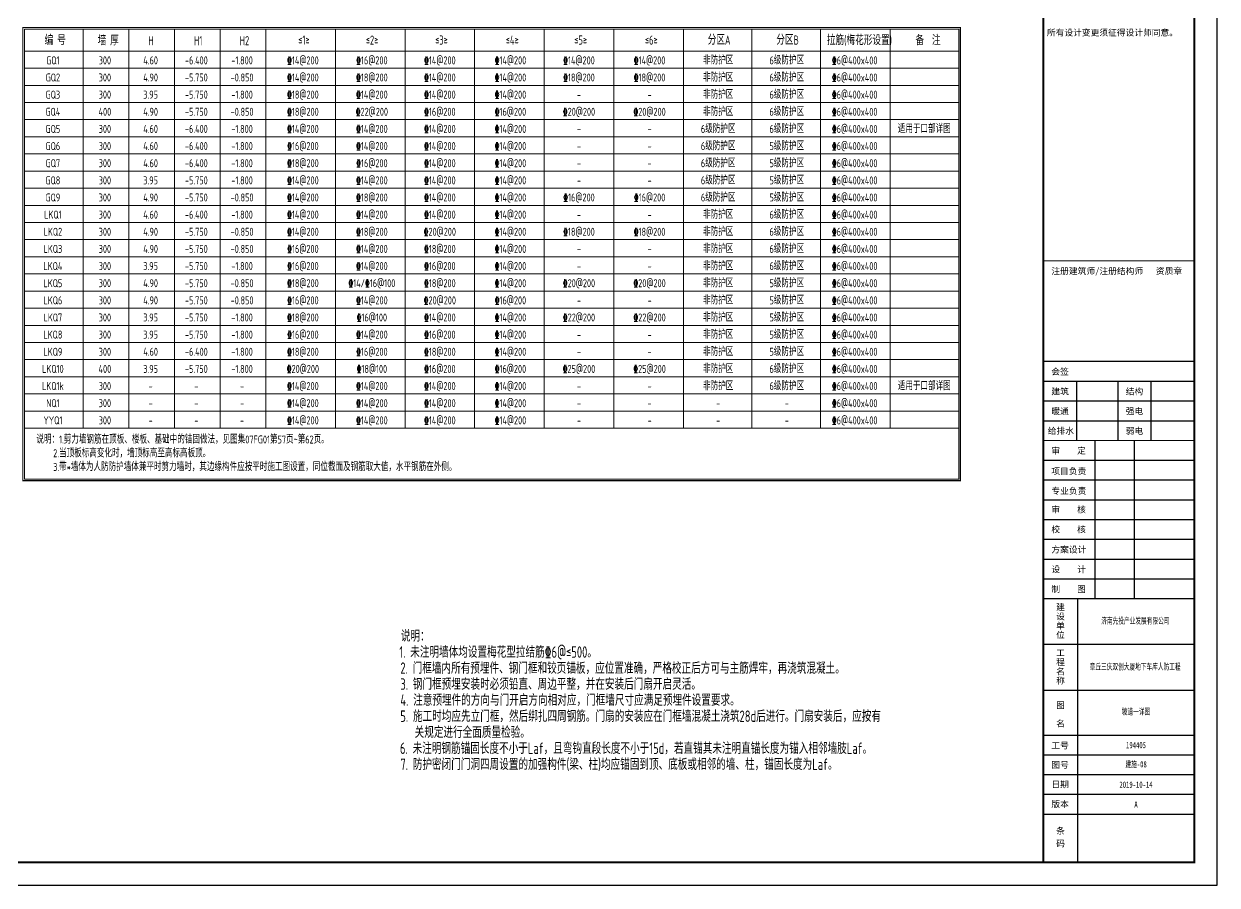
# Model space of a CAD drawing. Extents: x -502255 to 1362592, y -400300 to 332622.
# Drawn here: x 408788 to 434882, y -96005 to -77164 of the extents above; entities that cross this region are included whole.
import ezdxf
from ezdxf.enums import TextEntityAlignment as Align

# ---------------------------------------------------------------- set-up
doc = ezdxf.new("R2010")
doc.units = 0
doc.header["$LTSCALE"] = 1000
doc.header["$MEASUREMENT"] = 0
for name, color, linetype in [('ECA_TK', 7, 'Continuous'), ('TEXT', 53, 'Continuous'), ('tk', 7, 'Continuous')]:
    doc.layers.add(name, color=color, linetype=linetype)
doc.layers.add('表格边线', color=105, linetype='Continuous', lineweight=18)
doc.styles.add('SUNTXT', font='', dxfattribs={"height": 2.5})
doc.styles.add('TSSD_Label', font='tssdeng2.shx', dxfattribs={"width": 0.7, "bigfont": 'tssdchn.shx'})
doc.styles.add('TSSD_Rein', font='tssdeng2.shx', dxfattribs={"width": 0.7, "bigfont": 'hztxt.shx'})
doc.styles.add('黑体', font='simhei.ttf', dxfattribs={"width": 0.65})
doc.styles.get('SUNTXT').set_extended_font_data('SimSun')

# ---------------------------------------------------------------- blocks, each defined once
blk = doc.blocks.new('10B_A1')
blk.add_line((765, 184), (765, 584))
blk.add_line((765, 184), (765, 584))
blk.add_line((765, 184), (765, 584))
at = {"layer": 'ECA_TK'}
for p, q in [((765, 220.51), (831, 220.51)), ((779.58, 194.56), (779.58, 220.51)), ((797.5, 220.51), (797.5, 194.56)), ((812.08, 194.56), (812.08, 220.51)), ((765, 211.86), (831, 211.86)), ((765, 203.21), (831, 203.21)), ((787.68, 125.36), (787.68, 194.56)), ((804.77, 194.56), (804.77, 125.36)), ((765, 185.91), (831, 185.91)), ((765, 177.26), (831, 177.26)), ((765, 168.61), (831, 168.61)), ((765, 159.96), (831, 159.96)), ((765, 151.31), (831, 151.31)), ((765, 142.66), (831, 142.66)), ((765, 134.01), (831, 134.01)), ((765, 125.36), (831, 125.36)), ((780.03, 10), (780.03, 125.36)), ((765, 105.36), (831, 105.36)), ((765, 85.36), (831, 85.36)), ((831, 56.92), (765, 56.92)), ((831, 48.27), (765, 48.27)), ((831, 39.62), (765, 39.62)), ((831, 30.97), (765, 30.97))]:
    blk.add_line(p, q, dxfattribs=at)
blk.add_lwpolyline([(0, 0), (841, 0), (841, 594), (0, 594)], close=True, dxfattribs=at)
at = {"layer": 'ECA_TK', "const_width": 0.8}
blk.add_lwpolyline([(831, 10), (831, 584), (18, 584), (18, 10)], close=True, dxfattribs=at)
at = {"layer": 'ECA_TK'}
for points, const_width in [([(765, 10), (765, 584)], 0.8), ([(765, 273.16), (831, 273.16)], 0.5), ([(765, 229.16), (831, 229.16)], 0.5), ([(765, 194.56), (831, 194.56)], 0.5), ([(831, 65.57), (765, 65.57)], 0.5)]:
    blk.add_lwpolyline(points, dxfattribs=dict(at, const_width=const_width))
at = {"layer": 'ECA_TK', "style": 'SUNTXT'}
blk.add_text('所有设计变更须征得设计师同意。', height=2.73, dxfattribs=at).set_placement((766.54, 371.62))
at = {"layer": 'ECA_TK', "linetype": 'Continuous', "style": 'SUNTXT'}
for s, height, p in [('注册建筑师/注册结构师   资质章', 2.7342, (768.5, 267.3)), ('会签', 2.734, (768.5, 223.3)), ('建筑', 2.734, (768.5, 214.65)), ('结构', 2.734, (801, 214.65)), ('暖通', 2.734, (768.5, 206)), ('强电', 2.734, (801, 206)), ('给排水', 2.734, (766.9, 197.35)), ('弱电', 2.734, (801, 197.35)), ('审    定', 2.734, (768.5, 188.7)), ('项目负责', 2.734, (768.5, 179.74)), ('专业负责', 2.734, (768.5, 171.09)), ('审    核', 2.734, (768.5, 162.93)), ('校    核', 2.734, (768.5, 154.28)), ('方案设计', 2.734, (768.5, 145.45)), ('设    计', 2.734, (768.5, 136.8)), ('制    图', 2.734, (768.5, 128.15)), ('建', 2.73, (770.59, 120.26)), ('设', 2.73, (770.59, 116.2)), ('单', 2.73, (770.59, 112.14)), ('位', 2.73, (770.59, 108.08)), ('程', 2.73, (770.59, 96.2)), ('工', 2.73, (770.59, 100.26)), ('名', 2.73, (770.59, 92.14)), ('称', 2.73, (770.59, 88.08)), ('图', 2.73, (770.59, 77.33)), ('名', 2.73, (770.59, 69.33)), ('工号', 2.734, (768.5, 59.71)), ('图号', 2.734, (768.5, 51.23)), ('日期', 2.734, (768.5, 42.72)), ('版本', 2.734, (768.5, 34.07)), ('条', 2.73, (770.59, 22.4)), ('码', 2.73, (770.59, 16.85))]:
    blk.add_text(s, height=height, dxfattribs=at).set_placement(p)

msp = doc.modelspace()

# ---------------------------------------------------------------- linework, layer by layer
at = {"layer": '表格边线'}
for p, q in [((408801.4, -77280.5), (408801.4, -87121.4)), ((408801.4, -77280.5), (419353.3, -77280.5)), ((408801.4, -77280.5), (429231.5, -77280.5)), ((410081.9, -77280.5), (410081.9, -86009.3)), ((411081.9, -77280.5), (411081.9, -86009.3)), ((412081.9, -77280.5), (412081.9, -86009.3)), ((413081.9, -77280.5), (413081.9, -86009.3)), ((414081.9, -77280.5), (414081.9, -86009.3)), ((415603.3, -77280.5), (415603.3, -86009.3)), ((417124.7, -77280.5), (417124.7, -86009.3)), ((418646, -77280.5), (418646, -86009.3)), ((420167.4, -77280.5), (420167.4, -86009.3)), ((421688.8, -77280.5), (421688.8, -86009.3)), ((423210.1, -77280.5), (423210.1, -86009.3)), ((424710.1, -77280.5), (424710.1, -86009.3)), ((426210.1, -77280.5), (426210.1, -86009.3)), ((427731.5, -77280.5), (427731.5, -86009.3)), ((429231.5, -77280.5), (429231.5, -87121.4)), ((429231.5, -77280.5), (429231.5, -87121.4)), ((408801.4, -77759.3), (419353.3, -77759.3)), ((408801.4, -77759.3), (429231.5, -77759.3)), ((408801.4, -77759.3), (419353.3, -77759.3)), ((408801.4, -77759.3), (419353.3, -77759.3)), ((408801.4, -77759.3), (429231.5, -77759.3)), ((408801.4, -77759.3), (429231.5, -77759.3)), ((408801.4, -77759.3), (429231.5, -77759.3)), ((408801.4, -77759.3), (429231.5, -77759.3)), ((408801.4, -78134.3), (429231.5, -78134.3)), ((408801.4, -78509.3), (429231.5, -78509.3)), ((408801.4, -78884.3), (429231.5, -78884.3)), ((408801.4, -79259.3), (429231.5, -79259.3)), ((408801.4, -79634.3), (429231.5, -79634.3)), ((408801.4, -80009.3), (429231.5, -80009.3)), ((408801.4, -80384.3), (429231.5, -80384.3)), ((408801.4, -80759.3), (429231.5, -80759.3)), ((408801.4, -81134.3), (429231.5, -81134.3)), ((408801.4, -81509.3), (429231.5, -81509.3)), ((408801.4, -81884.3), (429231.5, -81884.3)), ((408801.4, -82259.3), (429231.5, -82259.3)), ((408801.4, -82634.3), (429231.5, -82634.3)), ((408801.4, -83009.3), (429231.5, -83009.3)), ((408801.4, -83384.3), (429231.5, -83384.3)), ((408801.4, -83759.3), (429231.5, -83759.3)), ((408801.4, -84134.3), (429231.5, -84134.3)), ((408801.4, -84509.3), (429231.5, -84509.3)), ((408801.4, -84884.3), (429231.5, -84884.3)), ((408801.4, -85259.3), (429231.5, -85259.3)), ((408801.4, -85634.3), (429231.5, -85634.3)), ((408801.4, -86009.3), (429231.5, -86009.3)), ((408801.4, -86009.3), (429231.5, -86009.3)), ((408801.4, -87121.4), (429231.5, -87121.4)), ((408801.4, -87121.4), (429231.5, -87121.4)), ((408801.4, -87121.4), (429231.5, -87121.4)), ((408801.4, -87121.4), (429231.5, -87121.4)), ((408801.4, -87121.4), (429231.5, -87121.4))]:
    msp.add_line(p, q, dxfattribs=at)
at = {"layer": '表格边线', "const_width": 23.3}
msp.add_lwpolyline([(429266.5, -77245.5), (408766.4, -77245.5), (408766.4, -87156.4), (429266.5, -87156.4)], close=True, dxfattribs=at)

# ---------------------------------------------------------------- block references
at = {"layer": 'tk', "xscale": 50, "yscale": 50, "zscale": 50}
msp.add_blockref('10B_A1', (392831.9, -96005.4), dxfattribs=at)

# ---------------------------------------------------------------- texts
at = {"layer": 'TEXT', "color": 4, "style": 'TSSD_Rein', "width": 0.7}
for s, height, p in [('编 号', 200, (409242.3, -77626.3)), ('墙 厚', 200, (410401.8, -77632.6)), ('H', 200, (411509, -77632.6)), ('H1', 200, (412509, -77632.6)), ('H2', 200, (413509, -77632.6)), ('\x921\x93', 200, (414788, -77618.6)), ('\x922\x93', 200, (416265.8, -77618.6)), ('\x923\x93', 200, (417782.5, -77618.6)), ('\x924\x93', 200, (419326.3, -77618.6)), ('\x925\x93', 200, (420825.3, -77618.6)), ('\x926\x93', 200, (422369, -77618.6)), ('分区A', 200, (423741.9, -77618.6)), ('分区B', 200, (425241.9, -77618.6)), ('拉筋(梅花形设置)', 200, (426347.9, -77626.3)), ('备  注', 200, (428284.8, -77627.9)), ('说明：1.剪力墙钢筋在顶板、楼板、基础中的锚固做法，见图集07FG01第57页~第62页。', 175, (409061.6, -86344.3)), ('2.当顶板标高变化时，墙顶标高至高标高板顶。', 175, (409430.2, -86644.3)), ('3.带*墙体为人防防护墙体兼平时剪力墙时，其边缘构件应按平时施工图设置，同位截面及钢筋取大值，水平钢筋在外侧。', 175, (409430.2, -86944.3))]:
    msp.add_text(s, height=height, dxfattribs=at).set_placement(p)
for s, p in [('GQ1', (409423.2, -77962.4)), ('300', (410560.2, -77962.4)), ('\x846@400x400', (426956.3, -77962.9)), ('GQ2', (409423.2, -78337.4)), ('300', (410560.2, -78337.4)), ('\x846@400x400', (426956.3, -78337.9)), ('\x846@400x400', (426956.3, -78712.9)), ('\x846@400x400', (426956.3, -79087.9)), ('GQ5', (409423.2, -79462.4)), ('300', (410560.2, -79462.4)), ('\x846@400x400', (426956.3, -79462.9)), ('适用于口部详图', (428477.7, -79462.9)), ('GQ6', (409423.2, -79837.4)), ('300', (410560.2, -79837.4)), ('\x846@400x400', (426956.3, -79837.9)), ('\x846@400x400', (426956.3, -80212.9)), ('GQ7', (409423.2, -80212.4)), ('300', (410560.2, -80212.4)), ('GQ8', (409423.2, -80587.4)), ('300', (410560.2, -80587.4)), ('\x846@400x400', (426956.3, -80587.9)), ('GQ9', (409423.2, -80962.4)), ('300', (410560.2, -80962.4)), ('\x846@400x400', (426956.3, -80962.9)), ('300', (410560.2, -81337.4)), ('\x846@400x400', (426956.3, -81337.9)), ('300', (410560.2, -81712.4)), ('\x846@400x400', (426956.3, -81712.9)), ('300', (410560.2, -82087.4)), ('\x846@400x400', (426956.3, -82087.9)), ('300', (410560.2, -82462.4)), ('\x846@400x400', (426956.3, -82462.9)), ('LKQ5', (409423.2, -82837.4)), ('300', (410560.2, -82837.4)), ('\x846@400x400', (426956.3, -82837.9)), ('LKQ6', (409423.2, -83212.4)), ('300', (410560.2, -83212.4)), ('\x846@400x400', (426956.3, -83212.9)), ('\x846@400x400', (426956.3, -83587.9)), ('LKQ7', (409423.2, -83587.4)), ('300', (410560.2, -83587.4)), ('LKQ8', (409423.2, -83962.4)), ('300', (410560.2, -83962.4)), ('\x846@400x400', (426956.3, -83962.9)), ('LKQ9', (409423.2, -84337.4)), ('300', (410560.2, -84337.4)), ('\x846@400x400', (426956.3, -84337.9)), ('LKQ10', (409423.2, -84712.4)), ('400', (410560.2, -84712.4)), ('\x846@400x400', (426956.3, -84712.9)), ('LKQ1k', (409423.2, -85087.4)), ('300', (410560.2, -85087.4)), ('\x846@400x400', (426956.3, -85087.9)), ('适用于口部详图', (428477.7, -85087.9)), ('NQ1', (409423.2, -85462.4)), ('300', (410560.2, -85462.4)), ('\x846@400x400', (426956.3, -85462.9)), ('YYQ1', (409423.2, -85837.4)), ('300', (410560.2, -85837.4)), ('\x846@400x400', (426956.3, -85837.9))]:
    msp.add_text(s, height=175, dxfattribs=at).set_placement(p, align=Align.MIDDLE_CENTER)
at = {"layer": 'TEXT', "color": 3, "style": 'TSSD_Rein', "width": 0.7}
for s, p in [('4.60', (411560.2, -77962.4)), ('-6.400', (412560.2, -77962.4)), ('-1.800', (413560.2, -77962.4)), ('4.90', (411560.2, -78337.4)), ('-5.750', (412560.2, -78337.4)), ('-0.850', (413560.2, -78337.4)), ('3.95', (411560.2, -78712.4)), ('-5.750', (412560.2, -78712.4)), ('-1.800', (413560.2, -78712.4)), ('4.90', (411560.2, -79087.4)), ('-5.750', (412560.2, -79087.4)), ('-0.850', (413560.2, -79087.4)), ('4.60', (411560.2, -79462.4)), ('-6.400', (412560.2, -79462.4)), ('-1.800', (413560.2, -79462.4)), ('4.60', (411560.2, -79837.4)), ('-6.400', (412560.2, -79837.4)), ('-1.800', (413560.2, -79837.4)), ('4.60', (411560.2, -80212.4)), ('-6.400', (412560.2, -80212.4)), ('-1.800', (413560.2, -80212.4)), ('3.95', (411560.2, -80587.4)), ('-5.750', (412560.2, -80587.4)), ('-1.800', (413560.2, -80587.4)), ('4.90', (411560.2, -80962.4)), ('-5.750', (412560.2, -80962.4)), ('-0.850', (413560.2, -80962.4)), ('LKQ1', (409423.2, -81337.4)), ('4.60', (411560.2, -81337.4)), ('-6.400', (412560.2, -81337.4)), ('-1.800', (413560.2, -81337.4)), ('LKQ2', (409423.2, -81712.4)), ('4.90', (411560.2, -81712.4)), ('-5.750', (412560.2, -81712.4)), ('-0.850', (413560.2, -81712.4)), ('LKQ3', (409423.2, -82087.4)), ('4.90', (411560.2, -82087.4)), ('-5.750', (412560.2, -82087.4)), ('-0.850', (413560.2, -82087.4)), ('LKQ4', (409423.2, -82462.4)), ('3.95', (411560.2, -82462.4)), ('-5.750', (412560.2, -82462.4)), ('-1.800', (413560.2, -82462.4)), ('4.90', (411560.2, -82837.4)), ('-5.750', (412560.2, -82837.4)), ('-0.850', (413560.2, -82837.4)), ('4.90', (411560.2, -83212.4)), ('-5.750', (412560.2, -83212.4)), ('-0.850', (413560.2, -83212.4)), ('3.95', (411560.2, -83587.4)), ('-5.750', (412560.2, -83587.4)), ('-1.800', (413560.2, -83587.4)), ('3.95', (411560.2, -83962.4)), ('-5.750', (412560.2, -83962.4)), ('-1.800', (413560.2, -83962.4)), ('4.60', (411560.2, -84337.4)), ('-6.400', (412560.2, -84337.4)), ('-1.800', (413560.2, -84337.4)), ('3.95', (411560.2, -84712.4)), ('-5.750', (412560.2, -84712.4)), ('-1.800', (413560.2, -84712.4)), ('-', (411560.2, -85087.4)), ('-', (412560.2, -85087.4)), ('-', (413560.2, -85087.4)), ('-', (411560.2, -85462.4)), ('-', (412560.2, -85462.4)), ('-', (413560.2, -85462.4)), ('-', (411560.2, -85837.4)), ('-', (412560.2, -85837.4)), ('-', (413560.2, -85837.4))]:
    msp.add_text(s, height=175, dxfattribs=at).set_placement(p, align=Align.MIDDLE_CENTER)
at = {"layer": 'TEXT', "color": 4, "style": 'TSSD_Rein', "width": 0.7}
for s, p in [('\x8414@200', (414890.3, -78049.9)), ('\x8416@200', (416398.6, -78049.9)), ('\x8414@200', (417884.9, -78049.9)), ('\x8414@200', (419428.6, -78049.9)), ('\x8414@200', (420927.6, -78049.9)), ('\x8414@200', (422471.3, -78049.9)), ('非防护区', (423971.3, -78049.9)), ('6级防护区', (425471.3, -78049.9)), ('\x8414@200', (414890.3, -78424.9)), ('\x8418@200', (416398.6, -78424.9)), ('\x8414@200', (417884.9, -78424.9)), ('\x8414@200', (419428.6, -78424.9)), ('\x8418@200', (420927.6, -78424.9)), ('\x8418@200', (422471.3, -78424.9)), ('非防护区', (423971.3, -78424.9)), ('6级防护区', (425471.3, -78424.9)), ('-', (420927.6, -78799.9)), ('-', (422471.3, -78799.9)), ('非防护区', (423971.3, -78799.9)), ('6级防护区', (425471.3, -78799.9)), ('\x8420@200', (420927.6, -79174.9)), ('\x8420@200', (422471.3, -79174.9)), ('非防护区', (423971.3, -79174.9)), ('6级防护区', (425471.3, -79174.9)), ('\x8414@200', (414890.3, -79549.9)), ('\x8414@200', (416398.6, -79549.9)), ('\x8414@200', (417884.9, -79549.9)), ('\x8414@200', (419428.6, -79549.9)), ('-', (420927.6, -79549.9)), ('-', (422471.3, -79549.9)), ('6级防护区', (423971.3, -79549.9)), ('6级防护区', (425471.3, -79549.9)), ('\x8416@200', (414890.3, -79924.9)), ('\x8414@200', (416398.6, -79924.9)), ('\x8414@200', (417884.9, -79924.9)), ('\x8414@200', (419428.6, -79924.9)), ('6级防护区', (423971.3, -79924.9)), ('5级防护区', (425471.3, -79924.9)), ('\x8418@200', (414890.3, -80299.9)), ('\x8416@200', (416398.6, -80299.9)), ('\x8414@200', (417884.9, -80299.9)), ('\x8414@200', (419428.6, -80299.9)), ('-', (420927.6, -79924.9)), ('-', (422471.3, -79924.9)), ('6级防护区', (423971.3, -80299.9)), ('5级防护区', (425471.3, -80299.9)), ('-', (420927.6, -80299.9)), ('-', (422471.3, -80299.9)), ('\x8414@200', (414890.3, -80674.9)), ('\x8414@200', (416398.6, -80674.9)), ('\x8414@200', (417884.9, -80674.9)), ('\x8414@200', (419428.6, -80674.9)), ('-', (420927.6, -80674.9)), ('-', (422471.3, -80674.9)), ('6级防护区', (423971.3, -80674.9)), ('5级防护区', (425471.3, -80674.9)), ('\x8414@200', (414890.3, -81049.9)), ('\x8418@200', (416398.6, -81049.9)), ('\x8414@200', (417884.9, -81049.9)), ('\x8414@200', (419428.6, -81049.9)), ('\x8416@200', (420927.6, -81049.9)), ('\x8416@200', (422471.3, -81049.9)), ('6级防护区', (423971.3, -81049.9)), ('5级防护区', (425471.3, -81049.9)), ('\x8414@200', (414890.3, -81424.9)), ('\x8414@200', (416398.6, -81424.9)), ('\x8414@200', (417884.9, -81424.9)), ('\x8414@200', (419428.6, -81424.9)), ('-', (420927.6, -81424.9)), ('-', (422471.3, -81424.9)), ('非防护区', (423971.3, -81424.9)), ('6级防护区', (425471.3, -81424.9)), ('\x8414@200', (414890.3, -81799.9)), ('\x8418@200', (416398.6, -81799.9)), ('\x8420@200', (417884.9, -81799.9)), ('\x8414@200', (419428.6, -81799.9)), ('\x8418@200', (420927.6, -81799.9)), ('\x8418@200', (422471.3, -81799.9)), ('非防护区', (423971.3, -81799.9)), ('6级防护区', (425471.3, -81799.9)), ('\x8416@200', (414890.3, -82174.9)), ('\x8414@200', (416398.6, -82174.9)), ('\x8418@200', (417884.9, -82174.9)), ('\x8414@200', (419428.6, -82174.9)), ('-', (420927.6, -82174.9)), ('-', (422471.3, -82174.9)), ('非防护区', (423971.3, -82174.9)), ('6级防护区', (425471.3, -82174.9)), ('\x8416@200', (414890.3, -82549.9)), ('\x8414@200', (416398.6, -82549.9)), ('\x8416@200', (417884.9, -82549.9)), ('\x8414@200', (419428.6, -82549.9)), ('非防护区', (423971.3, -82549.9)), ('6级防护区', (425471.3, -82549.9)), ('-', (420927.6, -82549.9)), ('-', (422471.3, -82549.9)), ('\x8418@200', (414890.3, -82924.9)), ('\x8414/\x8416@100', (416398.6, -82924.9)), ('\x8418@200', (417884.9, -82924.9)), ('\x8414@200', (419428.6, -82924.9)), ('\x8420@200', (420927.6, -82924.9)), ('\x8420@200', (422471.3, -82924.9)), ('非防护区', (423971.3, -82924.9)), ('5级防护区', (425471.3, -82924.9)), ('\x8416@200', (414890.3, -83299.9)), ('\x8414@200', (416398.6, -83299.9)), ('\x8420@200', (417884.9, -83299.9)), ('\x8416@200', (419428.6, -83299.9)), ('-', (420927.6, -83299.9)), ('-', (422471.3, -83299.9)), ('非防护区', (423971.3, -83299.9)), ('5级防护区', (425471.3, -83299.9)), ('\x8418@200', (414890.3, -83674.9)), ('\x8416@100', (416398.6, -83674.9)), ('\x8414@200', (417884.9, -83674.9)), ('\x8414@200', (419428.6, -83674.9)), ('\x8422@200', (420927.6, -83674.9)), ('\x8422@200', (422471.3, -83674.9)), ('非防护区', (423971.3, -83674.9)), ('5级防护区', (425471.3, -83674.9)), ('\x8416@200', (414890.3, -84049.9)), ('\x8414@200', (416398.6, -84049.9)), ('\x8416@200', (417884.9, -84049.9)), ('\x8414@200', (419428.6, -84049.9)), ('-', (420927.6, -84049.9)), ('-', (422471.3, -84049.9)), ('非防护区', (423971.3, -84049.9)), ('5级防护区', (425471.3, -84049.9)), ('\x8418@200', (414890.3, -84424.9)), ('\x8416@200', (416398.6, -84424.9)), ('\x8418@200', (417884.9, -84424.9)), ('\x8414@200', (419428.6, -84424.9)), ('非防护区', (423971.3, -84424.9)), ('5级防护区', (425471.3, -84424.9)), ('-', (420927.6, -84424.9)), ('-', (422471.3, -84424.9)), ('\x8420@200', (414890.3, -84799.9)), ('\x8418@100', (416398.6, -84799.9)), ('\x8416@200', (417884.9, -84799.9)), ('\x8416@200', (419428.6, -84799.9)), ('\x8425@200', (420927.6, -84799.9)), ('\x8425@200', (422471.3, -84799.9)), ('非防护区', (423971.3, -84799.9)), ('6级防护区', (425471.3, -84799.9)), ('\x8414@200', (414890.3, -85174.9)), ('\x8414@200', (416398.6, -85174.9)), ('\x8414@200', (417884.9, -85174.9)), ('\x8414@200', (419428.6, -85174.9)), ('非防护区', (423971.3, -85174.9)), ('6级防护区', (425471.3, -85174.9)), ('-', (420927.6, -85174.9)), ('-', (422471.3, -85174.9)), ('\x8414@200', (414890.3, -85549.9)), ('\x8414@200', (416398.6, -85549.9)), ('\x8414@200', (417884.9, -85549.9)), ('\x8414@200', (419428.6, -85549.9)), ('-', (420927.6, -85549.9)), ('-', (422471.3, -85549.9)), ('-', (423971.3, -85549.9)), ('-', (425471.3, -85549.9)), ('\x8414@200', (414890.3, -85924.9)), ('\x8414@200', (416398.6, -85924.9)), ('\x8414@200', (417884.9, -85924.9)), ('\x8414@200', (419428.6, -85924.9)), ('-', (420927.6, -85924.9)), ('-', (422471.3, -85924.9)), ('-', (423971.3, -85924.9)), ('-', (425471.3, -85924.9))]:
    msp.add_text(s, height=175, dxfattribs=at).set_placement(p, align=Align.CENTER)
at = {"layer": 'TEXT', "color": 2, "style": 'TSSD_Rein', "width": 0.7}
for s, p in [('GQ3', (409423.2, -78712.4)), ('300', (410560.2, -78712.4)), ('GQ4', (409423.2, -79087.4)), ('400', (410560.2, -79087.4))]:
    msp.add_text(s, height=175, dxfattribs=at).set_placement(p, align=Align.MIDDLE_CENTER)
for s, p in [('\x8418@200', (414890.3, -78799.9)), ('\x8414@200', (416398.6, -78799.9)), ('\x8414@200', (417884.9, -78799.9)), ('\x8414@200', (419428.6, -78799.9)), ('\x8418@200', (414890.3, -79174.9)), ('\x8422@200', (416398.6, -79174.9)), ('\x8416@200', (417884.9, -79174.9)), ('\x8416@200', (419428.6, -79174.9))]:
    msp.add_text(s, height=175, dxfattribs=at).set_placement(p, align=Align.CENTER)
at = {"layer": 'TEXT', "style": 'TSSD_Label', "width": 0.7}
for s, p in [('说明：', (417031.7, -90679)), ('1. 未注明墙体均设置梅花型拉结筋\x846@≤500。', (416998.1, -91031)), ('2. 门框墙内所有预埋件、钢门框和铰页锚板，应位置准确，严格校正后方可与主筋焊牢，再浇筑混凝土。', (417021.2, -91382.6)), ('3. 钢门框预埋安装时必须铅直、周边平整，并在安装后门扇开启灵活。', (417021.2, -91732.3)), ('4. 注意预埋件的方向与门开启方向相对应，门框墙尺寸应满足预埋件设置要求。', (417021.2, -92082.3)), ('5. 施工时均应先立门框，然后绑扎四周钢筋。门扇的安装应在门框墙混凝土浇筑28d后进行。门扇安装后，应按有', (417021.2, -92434.3)), ('关规定进行全面质量检验。', (417333.3, -92785.9)), ('6. 未注明钢筋锚固长度不小于Laf，且弯钩直段长度不小于15d，若直锚其未注明直锚长度为锚入相邻墙肢Laf。', (417013.5, -93135.6)), ('7. 防护密闭门门洞四周设置的加强构件(梁、柱)均应锚固到顶、底板或相邻的墙、柱，锚固长度为Laf。', (417021.2, -93485.6))]:
    msp.add_text(s, height=250, dxfattribs=at).set_placement(p)
at = {"layer": 'tk', "char_height": 136.5, "attachment_point": 5, "style": '黑体'}
for s, insert, width in [('济南先投产业发展有限公司', (433093.2, -90228.9), 2359.5), ('章丘三庆双创大厦地下车库人防工程', (433089.2, -91233.6), 2359.5), ('坡道一详图', (433108.2, -92216.6), 2389.5), ('194405', (433107.7, -92943.2), 2548.5), ('建施-08', (433110.4, -93369.1), 2411), ('2019-10-14', (433107.7, -93808.1), 2548.5), ('A', (433107.7, -94240.6), 2548.5)]:
    msp.add_mtext(s, dxfattribs=dict(at, insert=insert, width=width))

doc.saveas('drawing.dxf')
